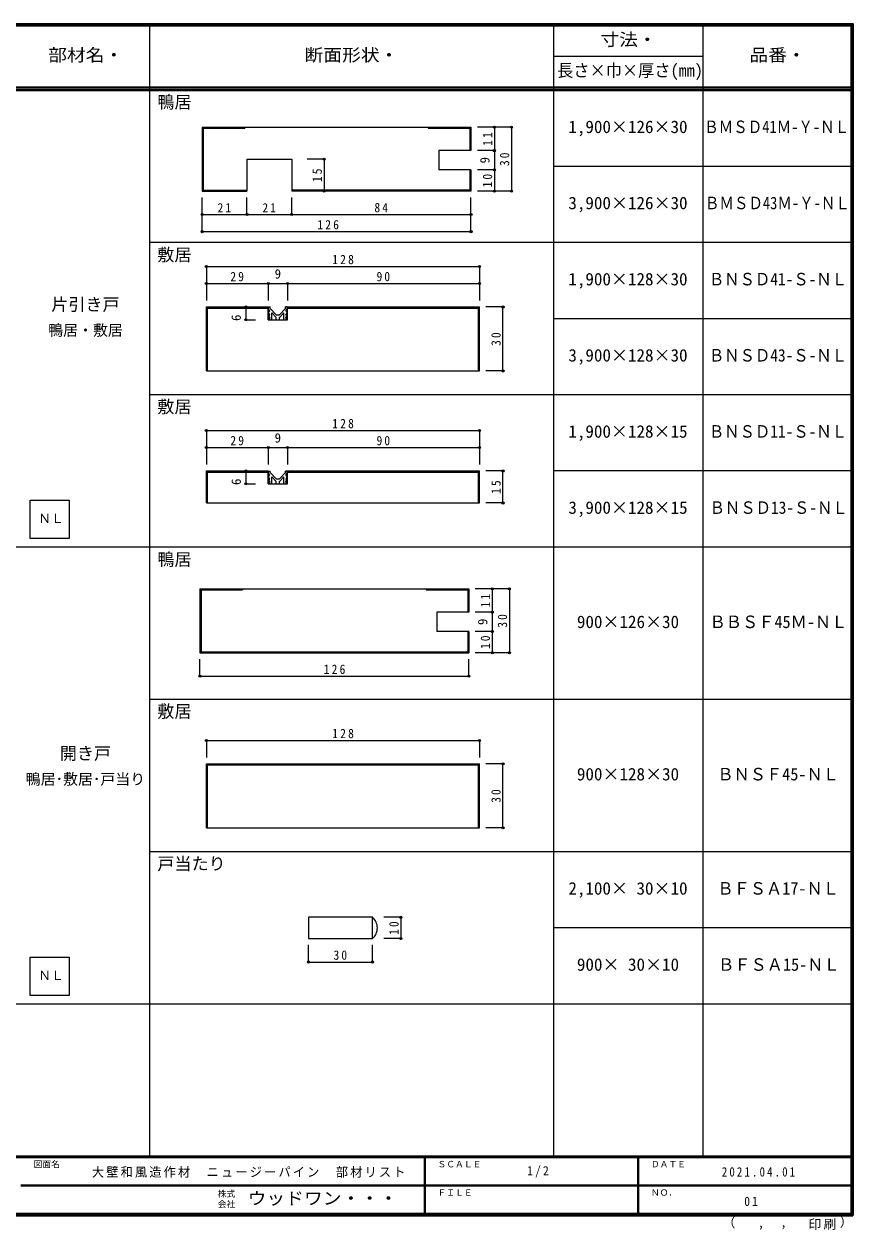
# Model space of a CAD drawing. Units: millimetres at full size, sheet at 1:2; some dimension numbers follow another scale. Extents: x -400 to 380, y -287 to 278.
# Drawn here: x -8 to 380, y -287 to 278 of the extents above; entities that cross this region are included whole.
import ezdxf
from ezdxf.enums import TextEntityAlignment as Align

# ---------------------------------------------------------------- set-up
doc = ezdxf.new("R2010")
doc.units = ezdxf.units.MM
doc.header["$LTSCALE"] = 2
doc.header["$PDMODE"] = 32
doc.header["$PDSIZE"] = 1
for name, color, linetype, lineweight in [('0-4', 3, 'Continuous', 25), ('0-A', 7, 'Continuous', 18), ('0-B', 7, 'Continuous', 9), ('F-1', 6, 'Continuous', 40)]:
    doc.layers.add(name, color=color, linetype=linetype, lineweight=lineweight)
doc.layers.add('F-A', color=7, linetype='Continuous')
doc.styles.add('ＭＳ ゴシック', font='')
doc.styles.get('ＭＳ ゴシック').set_extended_font_data('MS Gothic')

msp = doc.modelspace()

# ---------------------------------------------------------------- linework, layer by layer
at = {"layer": '0-4'}
for p, q in [((75, 230.013), (75, 200.013)), ((75, 230.013), (201, 230.013)), ((75, 229.513), (95, 229.513)), ((75.5, 230.013), (75.5, 200.013)), ((95, 230.013), (95, 229.513)), ((200.5, 230.013), (200.5, 219.013)), ((201, 230.013), (201, 219.013)), ((96, 215.013), (96, 200.013)), ((96, 215.013), (117, 215.013)), ((117, 215.013), (117, 200.013)), ((201, 219.013), (186, 219.013)), ((186, 219.013), (186, 210.013)), ((201, 210.013), (186, 210.013)), ((200.5, 210.013), (200.5, 200.013)), ((201, 210.013), (201, 200.013)), ((75, 200.513), (96, 200.513)), ((75, 200.013), (96, 200.013)), ((201, 200.513), (117, 200.513)), ((201, 200.013), (117, 200.013)), ((77, 115.691), (77, 145.691)), ((77, 145.691), (106, 145.691)), ((77, 145.191), (106, 145.191)), ((77.5, 115.691), (77.5, 145.691)), ((106, 139.691), (106, 145.691)), ((115, 139.691), (115, 145.691)), ((115, 145.691), (205, 145.691)), ((115, 145.191), (205, 145.191)), ((204.5, 115.691), (204.5, 145.691)), ((205, 115.691), (205, 145.691)), ((106, 139.691), (115, 139.691)), ((77, 115.691), (205, 115.691)), ((77, 68.762), (106, 68.762)), ((77, 53.762), (77, 68.762)), ((77, 68.262), (106, 68.262)), ((77.5, 53.762), (77.5, 68.762)), ((106, 62.762), (106, 68.762)), ((115, 62.762), (115, 68.762)), ((115, 68.762), (205, 68.762)), ((115, 68.262), (205, 68.262)), ((204.5, 53.762), (204.5, 68.762)), ((205, 53.762), (205, 68.762)), ((106, 62.762), (115, 62.762)), ((77, 53.762), (205, 53.762)), ((74, 13.525), (74, -16.475)), ((74, 13.525), (200, 13.525)), ((74, 13.025), (94, 13.025)), ((74.5, 13.525), (74.5, -16.475)), ((94, 13.525), (94, 13.025)), ((199.5, 13.525), (199.5, 2.525)), ((200, 13.525), (200, 2.525)), ((200, 2.525), (185, 2.525)), ((185, 2.525), (185, -6.475)), ((200, -6.475), (185, -6.475)), ((199.5, -6.475), (199.5, -16.475)), ((200, -6.475), (200, -16.475)), ((74, -15.975), (200, -15.975)), ((74, -16.475), (200, -16.475)), ((77, -98.595), (77, -68.595)), ((77, -68.595), (205, -68.595)), ((77, -69.095), (205, -69.095)), ((77.5, -98.595), (77.5, -68.595)), ((204.5, -98.595), (204.5, -68.595)), ((205, -98.595), (205, -68.595)), ((77, -98.595), (205, -98.595))]:
    msp.add_line(p, q, dxfattribs=at)
for points in [[(181, 230.013), (181, 229.513), (201, 229.513)], [(180, 13.525), (180, 13.025), (200, 13.025)]]:
    msp.add_lwpolyline(points, dxfattribs=at)
msp.add_lwpolyline([(124.849, -150.524), (154.849, -150.524), (154.849, -140.524), (124.849, -140.524)], close=True, dxfattribs=at)
msp.add_arc((150.57, -145.524), 6.581, 310.56001, 49.43999, dxfattribs=at)
at = {"layer": '0-A'}
for p, q in [((-5.548, 37.044), (-5.548, 55.044)), ((-5.548, 55.044), (12.702, 55.044)), ((-5.548, -177.242), (-5.548, -159.242)), ((-5.548, -159.242), (12.702, -159.242))]:
    msp.add_line(p, q, dxfattribs=at)
for points in [[(12.702, 55.044), (12.702, 37.044), (-5.548, 37.044)], [(12.702, -159.242), (12.702, -177.242), (-5.548, -177.242)]]:
    msp.add_lwpolyline(points, dxfattribs=at)
at = {"layer": '0-B', "color": 4}
for p, q in [((220, 230.013), (204, 230.013)), ((212, 230.013), (212, 200.013)), ((220, 230.013), (220, 200.013)), ((132.196, 215.013), (124.219, 215.013)), ((132.196, 215.013), (132.196, 200.013)), ((212, 219.013), (204, 219.013)), ((212, 210.013), (204, 210.013)), ((132.196, 200.013), (124.219, 200.013)), ((220, 200.013), (204, 200.013)), ((75, 181.013), (75, 197.013)), ((96, 189.013), (96, 197.013)), ((117, 189.013), (117, 197.013)), ((201, 181.013), (201, 197.013)), ((75, 189.013), (201, 189.013)), ((75, 181.013), (201, 181.013)), ((77, 164.691), (77, 148.691)), ((77, 164.691), (205, 164.691)), ((205, 164.691), (205, 148.691)), ((77, 156.691), (205, 156.691)), ((106, 156.691), (106, 148.691)), ((115, 156.691), (115, 148.691)), ((95.466, 145.691), (100, 145.691)), ((95.466, 145.691), (95.466, 139.691)), ((216, 145.691), (208, 145.691)), ((216, 115.691), (216, 145.691)), ((95.466, 139.691), (100, 139.691)), ((216, 115.691), (208, 115.691)), ((77, 87.762), (77, 71.762)), ((77, 87.762), (205, 87.762)), ((205, 87.762), (205, 71.762)), ((77, 79.762), (205, 79.762)), ((106, 79.762), (106, 71.762)), ((115, 79.762), (115, 71.762)), ((95.466, 68.762), (100, 68.762)), ((95.466, 68.762), (95.466, 62.762)), ((216, 68.762), (208, 68.762)), ((216, 53.762), (216, 68.762)), ((95.466, 62.762), (100, 62.762)), ((216, 53.762), (208, 53.762)), ((219, 13.525), (203, 13.525)), ((211, 13.525), (211, -16.475)), ((219, 13.525), (219, -16.475)), ((211, 2.525), (203, 2.525)), ((211, -6.475), (203, -6.475)), ((219, -16.475), (203, -16.475)), ((74, -27.475), (74, -19.475)), ((200, -27.475), (200, -19.475)), ((74, -27.475), (200, -27.475)), ((77, -57.595), (77, -65.595)), ((77, -57.595), (205, -57.595)), ((205, -57.595), (205, -65.595)), ((216, -68.595), (208, -68.595)), ((216, -98.595), (216, -68.595)), ((216, -98.595), (208, -98.595)), ((168.151, -140.524), (160.151, -140.524)), ((168.151, -140.524), (168.151, -150.524)), ((168.151, -150.524), (160.151, -150.524)), ((124.849, -161.524), (124.849, -153.524)), ((154.849, -161.524), (154.849, -153.524)), ((124.849, -161.524), (154.849, -161.524))]:
    msp.add_line(p, q, dxfattribs=at)
at = {"layer": '0-B', "color": 3, "lineweight": 25}
for p, q in [((106.782, 143.904), (106.1, 144.633)), ((106.1, 143.174), (106.782, 143.904)), ((106.793, 141.89), (106.1, 143.174)), ((106.1, 141.89), (106.793, 141.89)), ((106.868, 140.466), (106.1, 141.89)), ((106.9, 145.011), (106.9, 145.682)), ((109.7, 142.015), (106.9, 145.011)), ((109.7, 140.804), (107.7, 142.944)), ((107.7, 139.691), (107.7, 142.944)), ((111.3, 140.804), (113.3, 142.944)), ((113.3, 139.691), (113.3, 142.944)), ((114.1, 145.011), (114.1, 145.682)), ((114.132, 140.466), (114.9, 141.89)), ((114.207, 141.89), (114.9, 143.174)), ((114.9, 141.89), (114.207, 141.89)), ((114.218, 143.904), (114.9, 144.633)), ((114.9, 143.174), (114.218, 143.904)), ((109.7, 139.691), (109.7, 140.804)), ((111.3, 139.691), (111.3, 140.804)), ((106.9, 68.082), (106.9, 68.754)), ((109.7, 65.086), (106.9, 68.082)), ((114.1, 68.082), (114.1, 68.754)), ((106.782, 66.975), (106.1, 67.705)), ((106.1, 66.245), (106.782, 66.975)), ((106.793, 64.961), (106.1, 66.245)), ((106.1, 64.961), (106.793, 64.961)), ((106.868, 63.538), (106.1, 64.961)), ((109.7, 63.876), (107.7, 66.016)), ((107.7, 62.762), (107.7, 66.016)), ((109.7, 62.762), (109.7, 63.876)), ((111.3, 63.876), (113.3, 66.016)), ((111.3, 62.762), (111.3, 63.876)), ((113.3, 62.762), (113.3, 66.016)), ((114.132, 63.538), (114.9, 64.961)), ((114.207, 64.961), (114.9, 66.245)), ((114.9, 64.961), (114.207, 64.961)), ((114.218, 66.975), (114.9, 67.705)), ((114.9, 66.245), (114.218, 66.975))]:
    msp.add_line(p, q, dxfattribs=at)
for points in [[(106.1, 144.633), (106.1, 145.682), (106.9, 145.682)], [(109.7, 142.015), (111.3, 142.015), (114.1, 145.011)], [(114.9, 144.633), (114.9, 145.682), (114.1, 145.682)], [(106.9, 139.691), (106.175, 140.466), (106.868, 140.466)], [(114.1, 139.691), (114.825, 140.466), (114.132, 140.466)], [(106.1, 67.705), (106.1, 68.754), (106.9, 68.754)], [(109.7, 65.086), (111.3, 65.086), (114.1, 68.082)], [(114.9, 67.705), (114.9, 68.754), (114.1, 68.754)], [(106.9, 62.762), (106.175, 63.538), (106.868, 63.538)], [(114.1, 62.762), (114.825, 63.538), (114.132, 63.538)]]:
    msp.add_lwpolyline(points, dxfattribs=at)
at = {"layer": '0-B'}
for p in [(212, 230.013), (220, 230.013), (132.196, 215.013), (212, 219.013), (212, 210.013), (132.196, 200.013), (212, 200.013), (220, 200.013), (75, 189.013), (96, 189.013), (117, 189.013), (201, 189.013), (75, 181.013), (201, 181.013), (77, 164.691), (205, 164.691), (77, 156.691), (106, 156.691), (115, 156.691), (205, 156.691), (95.466, 145.691), (216, 145.691), (95.466, 139.691), (216, 115.691), (77, 87.762), (205, 87.762), (77, 79.762), (106, 79.762), (115, 79.762), (205, 79.762), (95.466, 68.762), (216, 68.762), (95.466, 62.762), (216, 53.762), (211, 13.525), (219, 13.525), (211, 2.525), (211, -6.475), (211, -16.475), (219, -16.475), (74, -27.475), (200, -27.475), (77, -57.595), (205, -57.595), (216, -68.595), (216, -98.595), (168.151, -140.524), (168.151, -150.524), (124.849, -161.524), (154.849, -161.524)]:
    msp.add_point(p, dxfattribs=at)
at = {"layer": 'F-1'}
for p, q in [((-400, 278), (380, 278)), ((-400, 277.667), (380, 277.667)), ((379.333, 278.333), (379.333, -280.333)), ((379.667, 278.333), (379.667, -280.333)), ((380, 248.667), (-400, 248.667)), ((380, 247.333), (-400, 247.333)), ((380, -252.667), (-400, -252.667)), ((380, -253), (-400, -253)), ((179.333, -253), (179.333, -279.667)), ((279.333, -253), (279.333, -279.667)), ((-10, -266.333), (379.333, -266.334)), ((380, -279.667), (-400, -279.667)), ((380, -280), (-400, -280)), ((380, -280.333), (-400, -280.333))]:
    msp.add_line(p, q, dxfattribs=at)
at = {"layer": 'F-1', "color": 7, "lineweight": 18}
for p, q in [((50.333, 278.333), (50.333, -252.667)), ((239.667, 278.333), (239.667, -253)), ((309.667, 278.333), (309.667, -253)), ((309.667, 263.167), (239.667, 263.167)), ((380, 175.905), (50.333, 175.905)), ((380, 104.476), (50.333, 104.476)), ((380, 33.048), (-339.333, 33.048)), ((380, -38.381), (50.333, -38.381)), ((380, -109.81), (50.333, -109.81)), ((380, -181.238), (-339.333, -181.238))]:
    msp.add_line(p, q, dxfattribs=at)
at = {"layer": 'F-1', "color": 4, "lineweight": 9}
for p, q in [((380, 211.619), (239.667, 211.619)), ((380, 140.191), (239.667, 140.191)), ((380, 68.762), (239.667, 68.762)), ((380, -145.524), (239.667, -145.524))]:
    msp.add_line(p, q, dxfattribs=at)
at = {"layer": 'F-1'}
msp.add_lwpolyline([(-400, 278.333), (380, 278.333), (380, -280.333)], dxfattribs=at)

# ---------------------------------------------------------------- texts
at = {"layer": '0-A', "style": 'ＭＳ ゴシック'}
for s, height, p in [('鴨居', 5.865, (54.029, 237.089)), ('1,900×126×30', 5.865, (246.667, 225.476)), ('3,900×126×30', 5.865, (246.667, 189.762)), ('敷居', 5.865, (54.029, 165.468)), ('1,900×128×30', 5.865, (246.667, 154.048)), ('片引き戸', 5.865, (4.333, 142.191)), ('鴨居・敷居', 5.132, (2.833, 130.691)), ('3,900×128×30', 5.865, (246.667, 118.333)), ('敷居', 5.865, (54.029, 94.231)), ('1,900×128×15', 5.865, (246.667, 82.619)), ('3,900×128×15', 5.865, (246.667, 46.905)), ('ＮＬ', 4.399, (-1.798, 43.044)), ('鴨居', 5.865, (54.029, 22.611)), ('900×126×30', 5.865, (250.667, -6.667)), ('敷居', 5.865, (54.029, -48.626)), ('開き戸', 5.865, (8.333, -68.345)), ('鴨居･敷居･戸当り', 5.132, (-7.667, -79.845)), ('900×128×30', 5.865, (250.667, -78.095)), ('戸当たり', 5.865, (54.029, -120.054)), ('2,100× 30×10', 5.865, (246.667, -131.667)), ('900× 30×10', 5.865, (250.667, -167.381)), ('ＮＬ', 4.399, (-1.798, -171.242))]:
    msp.add_text(s, height=height, dxfattribs=at).set_placement(p, align=Align.BOTTOM_LEFT)
for s, width, p in [('ＢＭＳＤ41Ｍ-Ｙ-ＮＬ', 0.85, (310.3, 225.476)), ('ＢＭＳＤ43Ｍ-Ｙ-ＮＬ', 0.85, (310.633, 189.762)), ('ＢＮＳＤ41-Ｓ-ＮＬ', 0.9, (312.5, 154.048)), ('ＢＮＳＤ43-Ｓ-ＮＬ', 0.9, (312.5, 118.333)), ('ＢＮＳＤ11-Ｓ-ＮＬ', 0.9, (312.5, 82.619)), ('ＢＮＳＤ13-Ｓ-ＮＬ', 0.9, (312.833, 46.905)), ('ＢＢＳＦ45Ｍ-ＮＬ', 0.95, (312.833, -6.667)), ('ＢＮＳＦ45-ＮＬ', 0.95, (316.5, -78.095)), ('ＢＦＳＡ17-ＮＬ', 0.95, (316.5, -131.667)), ('ＢＦＳＡ15-ＮＬ', 0.95, (316.833, -167.381))]:
    msp.add_text(s, height=5.865, dxfattribs=dict(at, width=width)).set_placement(p, align=Align.BOTTOM_LEFT)
at = {"layer": '0-B', "style": 'ＭＳ ゴシック'}
for s, p in [('9', (211, 213.013)), ('6', (94.466, 139.117)), ('6', (94.466, 62.188)), ('9', (210, -3.475))]:
    msp.add_text(s, height=4.399, rotation=90, dxfattribs=at).set_placement(p, align=Align.BOTTOM_LEFT)
for p in [(109, 157.691), (109, 80.762)]:
    msp.add_text('9', height=4.399, dxfattribs=at).set_placement(p, align=Align.BOTTOM_LEFT)
at = {"layer": '0-B', "char_height": 4.399, "attachment_point": 7, "rotation": 90, "style": 'ＭＳ ゴシック'}
for s, insert in [('\\T1.36;\\W0.9;11', (211, 221.263)), ('\\T1.36;\\W0.9;30', (219, 211.763)), ('\\T1.36;\\W0.9;15', (131.196, 204.263)), ('\\T1.36;\\W0.9;10', (211, 201.763)), ('\\T1.36;\\W0.9;30', (215, 127.441)), ('\\T1.36;\\W0.9;15', (215, 58.012)), ('\\T1.36;\\W0.9;11', (210, 4.775)), ('\\T1.36;\\W0.9;30', (218, -4.725)), ('\\T1.36;\\W0.9;10', (210, -14.725)), ('\\T1.36;\\W0.9;30', (215, -86.845)), ('\\T1.36;\\W0.9;10', (167.151, -148.774))]:
    msp.add_mtext(s, dxfattribs=dict(at, insert=insert))
at = {"layer": '0-B', "char_height": 4.399, "attachment_point": 7, "style": 'ＭＳ ゴシック'}
for s, insert in [('\\T1.36;\\W0.9;21', (82.25, 190.013)), ('\\T1.36;\\W0.9;21', (103.25, 190.013)), ('\\T1.36;\\W0.9;84', (155.75, 190.013)), ('\\T1.38;\\W0.9;126', (129, 182.013)), ('\\T1.38;\\W0.9;128', (136, 165.691)), ('\\T1.36;\\W0.9;29', (88.25, 157.691)), ('\\T1.36;\\W0.9;90', (156.75, 157.691)), ('\\T1.38;\\W0.9;128', (136, 88.762)), ('\\T1.36;\\W0.9;29', (88.25, 80.762)), ('\\T1.36;\\W0.9;90', (156.75, 80.762)), ('\\T1.38;\\W0.9;126', (132, -26.475)), ('\\T1.38;\\W0.9;128', (136, -56.595)), ('\\T1.36;\\W0.9;30', (136.599, -160.524))]:
    msp.add_mtext(s, dxfattribs=dict(at, insert=insert))
at = {"layer": 'F-1', "color": 7, "style": 'ＭＳ ゴシック', "width": 0.95}
msp.add_text('長さ×巾×厚さ(㎜)', height=5.865, dxfattribs=at).set_placement((241.367, 251.917), align=Align.BOTTOM_LEFT)
at = {"layer": 'F-A', "style": 'ＭＳ ゴシック', "width": 1.1}
for s, p in [('寸法・', (261.667, 266.417)), ('部材名・', (2.833, 259.167)), ('断面形状・', (123, 259.167)), ('品番・', (331.5, 259.167)), ('ウッドワン・・・', (96.333, -277))]:
    msp.add_text(s, height=5.865, dxfattribs=at).set_placement(p, align=Align.BOTTOM_LEFT)
at = {"layer": 'F-A', "style": 'ＭＳ ゴシック'}
for s, height, p in [('図面名', 2.933, (-4, -258.667)), ('ＳＣＡＬＥ', 2.933, (185.333, -258.667)), ('ＤＡＴＥ', 2.933, (285.333, -258.667)), ('株式', 2.933, (82.333, -272.6)), ('ＦＩＬＥ', 2.933, (185.333, -272)), ('ＮＯ．', 2.933, (285.333, -272)), ('会社', 2.933, (82.333, -277.4)), ('（', 4.399, (318.936, -287.221)), ('）', 4.399, (373.894, -286.942)), (',', 4.399, (335.418, -287.221)), (',', 4.399, (346.013, -287.035))]:
    msp.add_text(s, height=height, dxfattribs=at).set_placement(p, align=Align.BOTTOM_LEFT)
at = {"layer": 'F-A', "char_height": 4.399, "attachment_point": 7, "style": 'ＭＳ ゴシック'}
for s, insert in [('\\T1.18;\\W0.95;大壁和風造作材\u3000ニュージーパイン\u3000部材リスト', (23.333, -262.667)), ('\\T1.38;\\W0.9;1/2', (227.333, -262.667)), ('\\T1.39;\\W0.85;2021.04.01', (318.583, -262.167)), ('\\T1.36;\\W0.9;01', (329.083, -276)), ('\\T1.17;印刷', (359.21, -287.128))]:
    msp.add_mtext(s, dxfattribs=dict(at, insert=insert))

doc.saveas('drawing.dxf')
